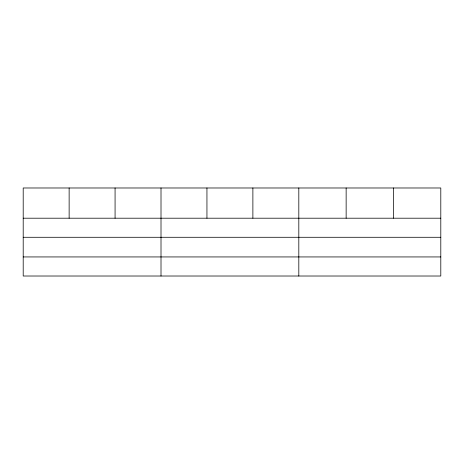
<?xml version="1.0" encoding="UTF-8"?>
<svg xmlns="http://www.w3.org/2000/svg" width="464" height="464" viewBox="0 0 464 464"><rect width="100%" height="100%" fill="white"/><g stroke="black" fill="none" stroke-linecap="round" stroke-linejoin="round"><path stroke-width="0.7" d="M440.8 237.284L440.8 187.984L23.2 187.984L23.2 276.016L440.8 276.016L440.8 237.284L23.2 237.284M23.2 218.202L440.8 218.202M23.2 256.94L440.8 256.94M393.472 187.984L393.472 218.202M346.144 187.984L346.144 218.202M298.816 187.984L298.816 276.016M252.88 187.984L252.88 218.202M206.944 187.984L206.944 218.202M161.008 187.984L161.008 276.016M115.072 187.984L115.072 218.202M69.136 187.984L69.136 218.202"/></g></svg>
